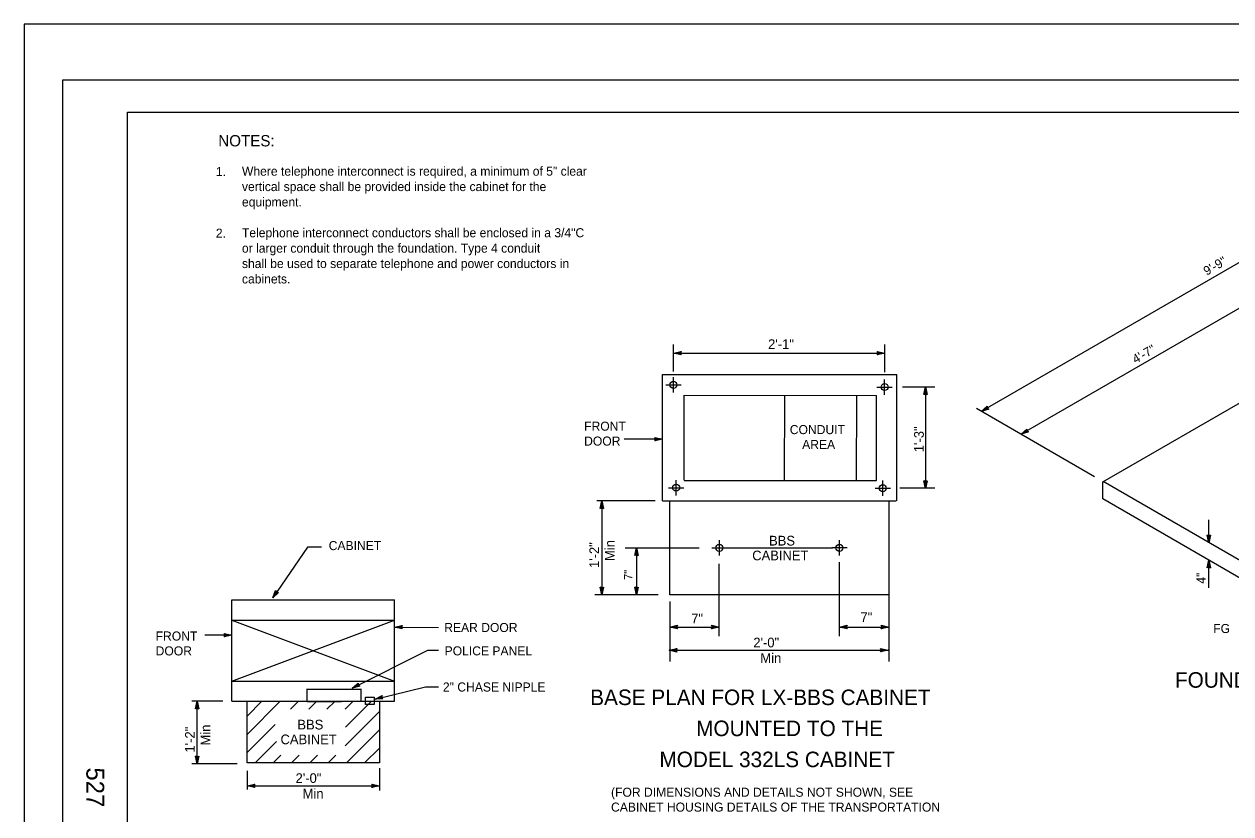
# Model space of a CAD drawing. Extents: x -894 to 866, y -472 to 714.
# Drawn here: x -894 to 39, y 103 to 714 of the extents above; entities that cross this region are included whole.
import ezdxf

# ---------------------------------------------------------------- set-up
doc = ezdxf.new("R2010")
doc.units = 0
for name, color, linetype in [('border_PLOTTING-ELEMENTS', 7, 'Continuous'), ('border_rw_22x34_Cut_Lines', 7, 'Continuous'), ('border_SHEET', 7, 'Continuous'), ('border_WITHIN-BORDER-anno', 7, 'Continuous'), ('es_DETAIL', 7, 'Continuous'), ('es_DETAIL-anno', 7, 'Continuous')]:
    doc.layers.add(name, color=color, linetype=linetype)

msp = doc.modelspace()

# ---------------------------------------------------------------- linework, layer by layer
at = {"layer": 'border_PLOTTING-ELEMENTS'}
for points in [[(-894.04, -472.44), (865.96, -472.44), (865.96, 713.56), (-894.04, 713.56)], [(-864.04, 670.56), (835.96, 670.56), (835.96, -429.44), (-864.04, -429.44)]]:
    msp.add_lwpolyline(points, close=True, dxfattribs=at)
at = {"layer": 'border_rw_22x34_Cut_Lines'}
msp.add_lwpolyline([(-864.04, 670.56), (835.96, 670.56), (835.96, -429.44), (-864.04, -429.44)], close=True, dxfattribs=at)
at = {"layer": 'border_SHEET'}
for p, q in [((-814.04, 645.56), (810.96, 645.56)), ((-814.04, -404.44), (-814.04, 645.56))]:
    msp.add_line(p, q, dxfattribs=at)
at = {"layer": 'es_DETAIL'}
for p, q in [((-60.47, 359.74), (112.15, 459.4)), ((-392.27, 428.77), (-392.27, 440.58)), ((-229.03, 427.04), (-229.03, 438.85)), ((-398.18, 434.67), (-386.37, 434.67)), ((-234.94, 432.94), (-223.13, 432.94)), ((-383.95, 426.7), (-235.35, 426.37)), ((-383.95, 361.05), (-383.95, 426.7)), ((-306.28, 360.85), (-306.27, 426.53)), ((-250.63, 360.85), (-250.62, 426.4)), ((-235.36, 360.84), (-235.35, 426.37)), ((-396.04, 355.11), (-384.23, 355.11)), ((-390.13, 349.21), (-390.13, 361.02)), ((-383.95, 360.84), (-235.36, 360.84)), ((-236.38, 354.78), (-224.57, 354.78)), ((-230.47, 348.87), (-230.47, 360.68)), ((-60.47, 346.45), (-60.47, 359.74)), ((100.14, 267.26), (-60.25, 359.87)), ((99.92, 253.84), (-60.47, 346.45)), ((-362.65, 308.64), (-350.84, 308.64)), ((-356.75, 302.73), (-356.75, 314.54)), ((-258.07, 308.64), (-269.88, 308.64)), ((-263.98, 302.73), (-263.98, 314.54)), ((-733.49, 268.56), (-607.71, 268.56)), ((-733.49, 190.21), (-733.49, 268.56)), ((-607.71, 190.21), (-607.71, 268.56)), ((-733.49, 252.84), (-607.71, 252.84)), ((-733.49, 252.84), (-607.71, 205.67)), ((-733.49, 205.67), (-607.71, 252.84)), ((-733.49, 205.67), (-607.71, 205.67)), ((-675.36, 199.48), (-634.02, 199.49)), ((-675.25, 189.92), (-675.26, 199.56)), ((-633.89, 199.56), (-633.92, 189.92)), ((-733.49, 190.21), (-607.71, 190.21)), ((-721.75, 164.45), (-696.15, 190.06)), ((-721.75, 178.57), (-710.27, 190.06)), ((-688.24, 183.85), (-682.03, 190.06)), ((-675.34, 189.82), (-655.54, 189.82)), ((-674.12, 183.85), (-667.91, 190.06)), ((-660, 183.85), (-653.79, 190.06)), ((-655.39, 189.9), (-648.74, 189.9)), ((-633.92, 189.92), (-648.74, 189.82)), ((-645.88, 183.85), (-639.67, 190.06)), ((-645.58, 170.03), (-625.55, 190.06)), ((-645.86, 155.63), (-619.49, 182)), ((-721.75, 150.33), (-700, 172.09)), ((-644.99, 142.38), (-619.49, 167.89)), ((-715.59, 142.38), (-698.92, 159.05)), ((-630.87, 142.38), (-619.49, 153.77)), ((-701.47, 142.38), (-695.56, 148.28)), ((-687.35, 142.38), (-681.44, 148.28)), ((-673.23, 142.38), (-667.33, 148.28)), ((-659.11, 142.38), (-653.21, 148.28))]:
    msp.add_line(p, q, dxfattribs=at)
for points in [[(-400.68, 344.93), (-400.68, 442.78)], [(-400.66, 442.76), (-219.63, 442.76)], [(-219.63, 344.96), (-219.63, 442.71)], [(-400.68, 344.93), (-220.04, 344.93)]]:
    msp.add_lwpolyline(points, dxfattribs=at)
for points in [[(-394.99, 344.93), (-225.74, 344.93), (-225.74, 272.34), (-394.99, 272.34)], [(-721.75, 190.06), (-619.49, 190.06), (-619.49, 142.38), (-721.75, 142.38)], [(-630.18, 193.08), (-623.46, 193.08), (-623.46, 187.55), (-630.18, 187.55)]]:
    msp.add_lwpolyline(points, close=True, dxfattribs=at)
for centre in [(-392.27, 434.67), (-229.03, 432.94), (-390.13, 355.11), (-230.47, 354.78), (-356.75, 308.64), (-263.98, 308.64)]:
    msp.add_circle(centre, 2.71, dxfattribs=at)
at = {"layer": 'es_DETAIL-anno'}
for p, q in [((211.77, 625.51), (-154.29, 414.16)), ((48.93, 496.03), (-123.58, 396.43)), ((-392.08, 445.02), (-392.08, 465.85)), ((-392.08, 459.15), (-228.9, 459.15)), ((-228.9, 444.52), (-228.9, 465.85)), ((-190.18, 432.94), (-215.31, 432.94)), ((-197.36, 432.94), (-197.36, 354.78)), ((-66.7, 363.59), (-158.09, 416.36)), ((-400.68, 392.57), (-430.32, 392.63)), ((-190.18, 354.78), (-217.16, 354.78)), ((-406.33, 344.94), (-451.36, 344.94)), ((-447.5, 344.94), (-447.5, 272.27)), ((21.56, 312.63), (21.56, 330.36)), ((-429.65, 308.64), (-372.39, 308.64)), ((-420.68, 308.64), (-420.68, 272.34)), ((-354.04, 308.64), (-269.22, 308.64)), ((21.56, 277.79), (21.56, 299.08)), ((-356.9, 240.47), (-356.9, 296.33)), ((-263.98, 240.47), (-263.98, 297.66)), ((-404.01, 272.34), (-452.86, 272.34)), ((-225.74, 272.34), (-225.74, 220.69)), ((-394.99, 267.14), (-394.99, 220.69)), ((-607.71, 247.32), (-573.69, 246.99)), ((-394.99, 247.43), (-356.9, 247.43)), ((-263.98, 247.43), (-225.74, 247.43)), ((-733.49, 241.21), (-754.48, 241.11)), ((-640.55, 200.16), (-581.95, 229.46)), ((-581.95, 229.46), (-573.86, 229.46)), ((-395.43, 229.43), (-226.18, 229.43)), ((-622.85, 191.72), (-583.81, 201.28)), ((-583.81, 201.28), (-573.86, 201.28)), ((-740.49, 190.01), (-764.47, 190.01)), ((-760.4, 141.68), (-760.4, 190.01)), ((-729.34, 141.68), (-764.47, 141.68)), ((-721.75, 136.36), (-721.75, 121.8)), ((-619.49, 138.22), (-619.49, 121.16)), ((-721.75, 124.74), (-619.49, 124.74))]:
    msp.add_line(p, q, dxfattribs=at)
for points in [[(-386.17, 457.83), (-392.08, 459.15), (-386.17, 460.46), (-386.38, 460.11), (-390.71, 459.15), (-386.38, 458.18), (-386.59, 458.53), (-389.36, 459.15), (-386.59, 459.76), (-386.8, 459.41), (-388, 459.15), (-386.8, 458.88), (-386.96, 459.15), (-386.17, 460.46), (-386.96, 459.15)], [(-234.8, 460.47), (-228.9, 459.15), (-234.8, 457.84), (-234.59, 458.19), (-230.27, 459.15), (-234.59, 460.12), (-234.39, 459.77), (-231.62, 459.15), (-234.38, 458.54), (-234.17, 458.89), (-232.98, 459.15), (-234.18, 459.42), (-234.02, 459.15), (-234.8, 457.84), (-234.02, 459.15)], [(-198.68, 427.16), (-197.36, 433.06), (-196.05, 427.16), (-196.4, 427.37), (-197.36, 431.69), (-198.33, 427.37), (-197.98, 427.57), (-197.36, 430.34), (-196.75, 427.58), (-197.1, 427.79), (-197.36, 428.98), (-197.63, 427.78), (-197.36, 427.95), (-196.05, 427.16), (-197.36, 427.95)], [(-148.52, 415.97), (-154.29, 414.16), (-149.83, 418.25), (-149.84, 417.84), (-153.11, 414.85), (-148.87, 416.17), (-149.23, 416.37), (-151.93, 415.52), (-149.84, 417.43), (-149.85, 417.03), (-150.76, 416.2), (-149.58, 416.57), (-149.86, 416.72), (-149.83, 418.25), (-149.86, 416.72)], [(-406.59, 393.9), (-400.68, 392.57), (-406.59, 391.27), (-406.38, 391.62), (-402.05, 392.57), (-406.38, 393.55), (-406.17, 393.2), (-403.4, 392.58), (-406.17, 391.97), (-405.96, 392.32), (-404.76, 392.58), (-405.96, 392.85), (-405.8, 392.58), (-406.59, 391.27), (-405.8, 392.58)], [(-406.59, 393.9), (-400.68, 392.57), (-406.59, 391.27), (-406.38, 391.62), (-402.05, 392.57), (-406.38, 393.55), (-406.17, 393.2), (-403.4, 392.58), (-406.17, 391.97), (-405.96, 392.32), (-404.76, 392.58), (-405.96, 392.85), (-405.8, 392.58), (-406.59, 391.27), (-405.8, 392.58)], [(-117.81, 398.24), (-123.58, 396.43), (-119.12, 400.52), (-119.13, 400.11), (-122.4, 397.12), (-118.16, 398.44), (-118.52, 398.64), (-121.22, 397.79), (-119.14, 399.7), (-119.14, 399.3), (-120.05, 398.47), (-118.87, 398.84), (-119.15, 398.99), (-119.12, 400.52), (-119.15, 398.99)], [(-196.04, 360.54), (-197.36, 354.63), (-198.67, 360.54), (-198.32, 360.33), (-197.36, 356), (-196.39, 360.33), (-196.74, 360.12), (-197.36, 357.35), (-197.97, 360.12), (-197.62, 359.91), (-197.36, 358.71), (-197.09, 359.91), (-197.36, 359.75), (-198.67, 360.54), (-197.36, 359.75)], [(-448.82, 339.01), (-447.5, 344.92), (-446.19, 339.01), (-446.54, 339.22), (-447.49, 343.55), (-448.47, 339.22), (-448.12, 339.43), (-447.5, 342.2), (-446.89, 339.43), (-447.24, 339.64), (-447.5, 340.84), (-447.77, 339.64), (-447.5, 339.8), (-446.19, 339.01), (-447.5, 339.8)], [(22.88, 318.54), (21.56, 312.63), (20.25, 318.54), (20.6, 318.33), (21.56, 314), (22.53, 318.33), (22.18, 318.12), (21.56, 315.35), (20.95, 318.12), (21.3, 317.91), (21.56, 316.71), (21.83, 317.91), (21.56, 317.75), (20.25, 318.54), (21.56, 317.75)], [(-422, 302.73), (-420.68, 308.64), (-419.38, 302.73), (-419.72, 302.94), (-420.68, 307.27), (-421.65, 302.94), (-421.3, 303.15), (-420.69, 305.92), (-420.07, 303.15), (-420.42, 303.36), (-420.69, 304.56), (-420.96, 303.36), (-420.68, 303.52), (-419.38, 302.73), (-420.68, 303.52)], [(20.24, 293.18), (21.56, 299.08), (22.87, 293.18), (22.52, 293.39), (21.57, 297.71), (20.59, 293.39), (20.94, 293.59), (21.56, 296.36), (22.17, 293.6), (21.82, 293.81), (21.56, 295), (21.29, 293.8), (21.56, 293.96), (22.87, 293.18), (21.56, 293.96)], [(-697.5, 274.16), (-701.93, 270.04), (-699.67, 275.65), (-699.5, 275.28), (-701.16, 271.17), (-697.91, 274.19), (-698.32, 274.21), (-700.39, 272.28), (-699.33, 274.91), (-699.16, 274.54), (-699.62, 273.4), (-698.72, 274.24), (-699.04, 274.26), (-699.67, 275.65), (-699.04, 274.26)], [(-697.5, 274.16), (-701.93, 270.04), (-699.67, 275.65), (-699.5, 275.28), (-701.16, 271.17), (-697.91, 274.19), (-698.32, 274.21), (-700.39, 272.28), (-699.33, 274.91), (-699.16, 274.54), (-699.62, 273.4), (-698.72, 274.24), (-699.04, 274.26), (-699.67, 275.65), (-699.04, 274.26)], [(-446.18, 278.18), (-447.5, 272.27), (-448.81, 278.18), (-448.46, 277.97), (-447.5, 273.64), (-446.53, 277.97), (-446.88, 277.76), (-447.5, 274.99), (-448.11, 277.76), (-447.76, 277.55), (-447.49, 276.35), (-447.23, 277.55), (-447.5, 277.39), (-448.81, 278.18), (-447.5, 277.39)], [(-419.37, 278.25), (-420.68, 272.34), (-421.99, 278.25), (-421.64, 278.04), (-420.69, 273.71), (-419.72, 278.04), (-420.06, 277.83), (-420.68, 275.06), (-421.3, 277.83), (-420.95, 277.62), (-420.68, 276.42), (-420.41, 277.62), (-420.68, 277.46), (-421.99, 278.25), (-420.68, 277.46)], [(-739.4, 242.5), (-733.49, 241.21), (-739.39, 239.87), (-739.18, 240.22), (-734.86, 241.2), (-739.19, 242.15), (-738.98, 241.8), (-736.21, 241.2), (-738.97, 240.57), (-738.76, 240.92), (-737.57, 241.19), (-738.77, 241.45), (-738.61, 241.18), (-739.39, 239.87), (-738.61, 241.18)], [(-739.4, 242.5), (-733.49, 241.21), (-739.39, 239.87), (-739.18, 240.22), (-734.86, 241.2), (-739.19, 242.15), (-738.98, 241.8), (-736.21, 241.2), (-738.97, 240.57), (-738.76, 240.92), (-737.57, 241.19), (-738.77, 241.45), (-738.61, 241.18), (-739.39, 239.87), (-738.61, 241.18)], [(-601.81, 245.94), (-607.71, 247.32), (-601.79, 248.57), (-602, 248.22), (-606.34, 247.31), (-602.02, 246.3), (-602.22, 246.65), (-604.99, 247.29), (-602.21, 247.88), (-602.43, 247.53), (-603.63, 247.28), (-602.43, 247), (-602.59, 247.27), (-601.79, 248.57), (-602.59, 247.27)], [(-601.81, 245.94), (-607.71, 247.32), (-601.79, 248.57), (-602, 248.22), (-606.34, 247.31), (-602.02, 246.3), (-602.22, 246.65), (-604.99, 247.29), (-602.21, 247.88), (-602.43, 247.53), (-603.63, 247.28), (-602.43, 247), (-602.59, 247.27), (-601.79, 248.57), (-602.59, 247.27)], [(-389.08, 246.11), (-394.99, 247.43), (-389.08, 248.74), (-389.29, 248.39), (-393.62, 247.43), (-389.29, 246.46), (-389.5, 246.81), (-392.27, 247.43), (-389.5, 248.04), (-389.71, 247.69), (-390.91, 247.43), (-389.71, 247.16), (-389.87, 247.43), (-389.08, 248.74), (-389.87, 247.43)], [(-362.81, 248.75), (-356.9, 247.43), (-362.81, 246.12), (-362.6, 246.47), (-358.27, 247.43), (-362.6, 248.4), (-362.39, 248.05), (-359.62, 247.43), (-362.39, 246.82), (-362.18, 247.17), (-360.98, 247.43), (-362.18, 247.7), (-362.02, 247.43), (-362.81, 246.12), (-362.02, 247.43)], [(-258.07, 246.11), (-263.98, 247.43), (-258.07, 248.74), (-258.28, 248.39), (-262.61, 247.43), (-258.28, 246.46), (-258.49, 246.81), (-261.26, 247.43), (-258.49, 248.04), (-258.7, 247.69), (-259.9, 247.43), (-258.7, 247.16), (-258.86, 247.43), (-258.07, 248.74), (-258.86, 247.43)], [(-231.65, 248.75), (-225.74, 247.43), (-231.65, 246.12), (-231.44, 246.47), (-227.11, 247.43), (-231.44, 248.4), (-231.23, 248.05), (-228.46, 247.43), (-231.23, 246.82), (-231.02, 247.17), (-229.82, 247.43), (-231.02, 247.7), (-230.86, 247.43), (-231.65, 246.12), (-230.86, 247.43)], [(-389.52, 228.11), (-395.43, 229.43), (-389.52, 230.74), (-389.73, 230.39), (-394.06, 229.43), (-389.73, 228.46), (-389.94, 228.81), (-392.71, 229.42), (-389.94, 230.04), (-390.15, 229.69), (-391.35, 229.42), (-390.15, 229.15), (-390.31, 229.43), (-389.52, 230.74), (-390.31, 229.43)], [(-389.52, 228.11), (-395.43, 229.43), (-389.52, 230.74), (-389.73, 230.39), (-394.06, 229.43), (-389.73, 228.46), (-389.94, 228.81), (-392.71, 229.42), (-389.94, 230.04), (-390.15, 229.69), (-391.35, 229.42), (-390.15, 229.15), (-390.31, 229.43), (-389.52, 230.74), (-390.31, 229.43)], [(-232.09, 230.74), (-226.18, 229.43), (-232.09, 228.12), (-231.88, 228.47), (-227.55, 229.42), (-231.88, 230.4), (-231.67, 230.05), (-228.9, 229.43), (-231.67, 228.81), (-231.46, 229.16), (-230.26, 229.43), (-231.46, 229.7), (-231.3, 229.43), (-232.09, 228.12), (-231.3, 229.43)], [(-634.67, 201.62), (-640.55, 200.16), (-635.85, 203.97), (-635.88, 203.57), (-639.32, 200.78), (-635.02, 201.84), (-635.36, 202.06), (-638.11, 201.38), (-635.91, 203.16), (-635.94, 202.76), (-636.9, 201.98), (-635.7, 202.28), (-635.97, 202.45), (-635.85, 203.97), (-635.97, 202.45)], [(-761.72, 184.11), (-760.4, 190.01), (-759.09, 184.11), (-759.44, 184.32), (-760.39, 188.65), (-761.37, 184.32), (-761.02, 184.53), (-760.4, 187.3), (-759.79, 184.53), (-760.13, 184.74), (-760.4, 185.94), (-760.67, 184.73), (-760.4, 184.9), (-759.09, 184.11), (-760.4, 184.9)], [(-630.18, 193.08), (-623.46, 193.08), (-623.46, 187.55), (-630.18, 187.55), (-630.18, 193.08)], [(-616.8, 191.85), (-622.85, 191.72), (-617.42, 194.4), (-617.55, 194.01), (-621.52, 192.05), (-617.09, 192.14), (-617.37, 192.42), (-620.21, 192.37), (-617.67, 193.62), (-617.79, 193.23), (-618.89, 192.69), (-617.66, 192.71), (-617.88, 192.94), (-617.42, 194.4), (-617.88, 192.94)], [(-759.08, 147.59), (-760.4, 141.68), (-761.71, 147.59), (-761.36, 147.38), (-760.4, 143.05), (-759.43, 147.38), (-759.78, 147.17), (-760.39, 144.4), (-761.01, 147.17), (-760.66, 146.96), (-760.39, 145.76), (-760.13, 146.96), (-760.4, 146.8), (-761.71, 147.59), (-760.4, 146.8)], [(-759.08, 147.59), (-760.4, 141.68), (-761.71, 147.59), (-761.36, 147.38), (-760.4, 143.05), (-759.43, 147.38), (-759.78, 147.17), (-760.39, 144.4), (-761.01, 147.17), (-760.66, 146.96), (-760.39, 145.76), (-760.13, 146.96), (-760.4, 146.8), (-761.71, 147.59), (-760.4, 146.8)], [(-715.85, 123.42), (-721.75, 124.74), (-715.85, 126.05), (-716.06, 125.7), (-720.38, 124.74), (-716.06, 123.77), (-716.26, 124.12), (-719.03, 124.74), (-716.27, 125.35), (-716.48, 125), (-717.67, 124.73), (-716.47, 124.47), (-716.64, 124.74), (-715.85, 126.05), (-716.64, 124.74)], [(-715.85, 123.42), (-721.75, 124.74), (-715.85, 126.05), (-716.06, 125.7), (-720.38, 124.74), (-716.06, 123.77), (-716.26, 124.12), (-719.03, 124.74), (-716.27, 125.35), (-716.48, 125), (-717.67, 124.73), (-716.47, 124.47), (-716.64, 124.74), (-715.85, 126.05), (-716.64, 124.74)], [(-625.39, 126.06), (-619.49, 124.74), (-625.39, 123.43), (-625.18, 123.78), (-620.85, 124.73), (-625.18, 125.71), (-624.97, 125.36), (-622.2, 124.74), (-624.97, 124.13), (-624.76, 124.48), (-623.56, 124.74), (-624.77, 125.01), (-624.6, 124.74), (-625.39, 123.43), (-624.6, 124.74)]]:
    msp.add_lwpolyline(points, close=True, dxfattribs=at)
msp.add_lwpolyline([(-664.3, 309.12), (-675.15, 309.12), (-701.93, 270.04)], dxfattribs=at)

# ---------------------------------------------------------------- texts
at = {"layer": 'border_WITHIN-BORDER-anno'}
msp.add_text('527', height=13.78, rotation=270, dxfattribs=at).set_placement((-845.95, 138.87))
at = {"layer": 'es_DETAIL-anno'}
for s, height, p in [('NOTES:', 8.75, (-744.01, 619.03)), (' 1.', 7, (-748.48, 596.05)), ('Where telephone interconnect is required, a minimum of 5" clear', 7, (-725.72, 596.37)), ('vertical space shall be provided inside the cabinet for the', 7, (-725.72, 584.47)), ('equipment.', 7, (-725.72, 572.57)), (' 2.', 7, (-748.48, 548.45)), ('Telephone interconnect conductors shall be enclosed in a 3/4"C', 7, (-725.72, 548.77)), ('or larger conduit through the foundation. Type 4 conduit', 7, (-725.72, 536.87)), ('shall be used to separate telephone and power conductors in', 7, (-725.72, 524.97)), ('cabinets.', 7, (-725.72, 513.07)), ('2\'-1"', 7.5, (-319.07, 462.39)), ('FRONT', 7, (-461.26, 399.2)), ('CONDUIT', 7, (-302.31, 396.57)), ('DOOR', 7, (-461.26, 387.7)), ('AREA', 7, (-292.75, 385.07)), ('BBS', 7.5, (-318.33, 310.44)), ('CABINET', 7, (-658.66, 306.89)), ('CABINET', 7.5, (-331.35, 299)), ('7"', 7.5, (-378.48, 250.23)), ('7"', 7.5, (-247.67, 251.32)), ('FRONT', 7, (-792.42, 236.97)), ('REAR DOOR', 7, (-569.4, 243.55)), ('FG', 7, (24.95, 242.79)), ('2\'-0"', 7.5, (-330.51, 231.69)), ('DOOR', 7, (-792.42, 225.47)), ('POLICE PANEL', 7, (-569.08, 225.5)), ('Min', 7.5, (-325.06, 219.69)), ('FOUNDATION AND PAD DETAIL', 12, (-4.64, 200.51)), ('2" CHASE NIPPLE', 7, (-570.4, 197.56)), ('BASE PLAN FOR LX-BBS CABINET', 12, (-456.57, 187.08)), ('BBS', 7.5, (-682.88, 168.23)), ('MOUNTED TO THE', 12, (-374.69, 163.08)), ('CABINET', 7.5, (-695.9, 156.8)), ('MODEL 332LS CABINET', 12, (-403.05, 139.08)), ('2\'-0"', 7.5, (-684.27, 126.85)), ('Min', 7.5, (-678.82, 114.85)), ('(FOR DIMENSIONS AND DETAILS NOT SHOWN, SEE', 7, (-440.46, 116.21)), ('CABINET HOUSING DETAILS OF THE TRANSPORTATION', 7, (-440.46, 104.71))]:
    msp.add_text(s, height=height, dxfattribs=at).set_placement(p)
for s, height, rotation, p in [('9\'-9"', 7, 30, (19.89, 518.95)), ('4\'-7"', 7, 30, (-35.07, 450.79)), ('1\'-3"', 7.5, 90, (-198.74, 382.59)), ('1\'-2"', 7.5, 90, (-449.66, 293.03)), ('Min', 7.5, 90, (-437.66, 298.49)), ('7"', 6.3, 90, (-424.09, 283.92)), ('4"', 7, 90, (19.01, 280.92)), ('1\'-2"', 7.5, 90, (-762.14, 150.37)), ('Min', 7.5, 90, (-750.14, 155.83))]:
    msp.add_text(s, height=height, rotation=rotation, dxfattribs=at).set_placement(p)

doc.saveas('drawing.dxf')
